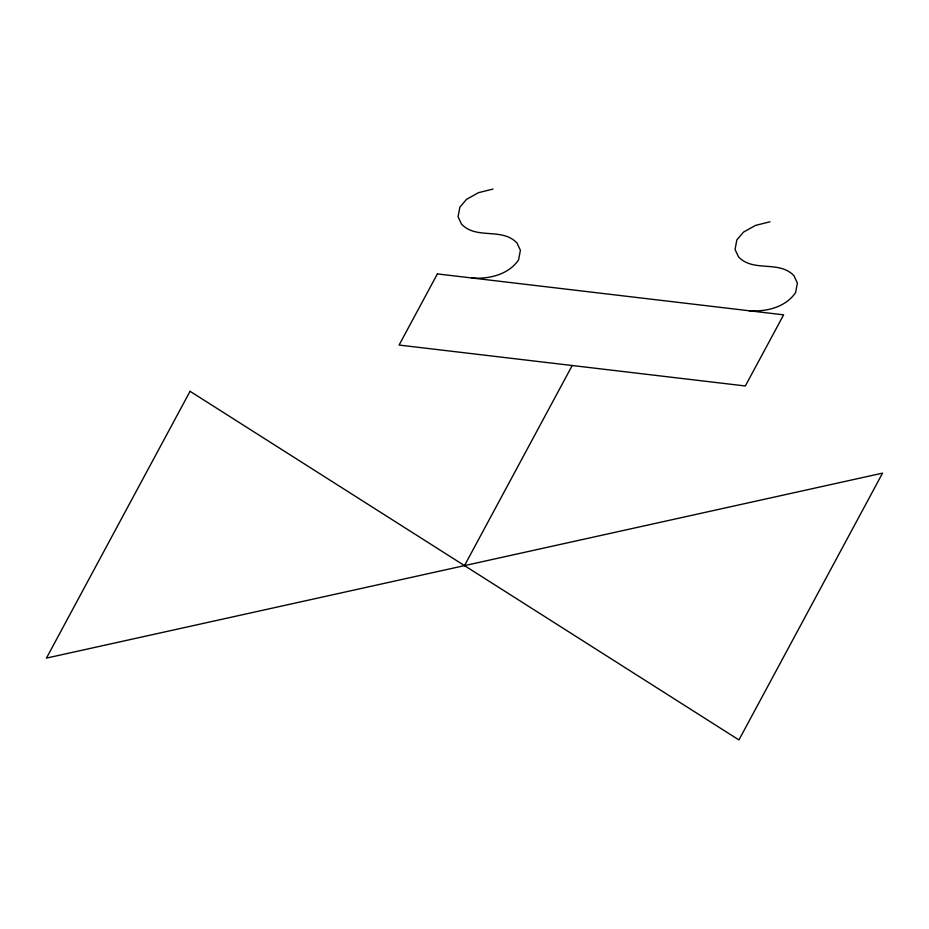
<?xml version="1.0" encoding="UTF-8"?>
<svg xmlns="http://www.w3.org/2000/svg" width="929" height="929" viewBox="0 0 929 929"><rect width="100%" height="100%" fill="white"/><g stroke="black" fill="none" stroke-linecap="round" stroke-linejoin="round"><path stroke-width="1.39" d="M464.5 565.622L572.218 365.515M492.997 189.063L478.447 192.686L466.532 199.363L459.843 207.202L458.067 216.794L461.527 224.121C476.403 239.961 501.939 227.14 516.93 242.945L520.391 250.273L518.603 259.865C508.511 274.694 489.026 279.234 472.013 278.003M769.99 221.799L755.44 225.422L743.525 232.099L736.836 239.937L735.06 249.529L738.52 256.857C753.396 272.696 778.932 259.876 793.923 275.681L797.384 283.02L795.596 292.6C785.504 307.429 766.019 311.981 749.006 310.739M190.062 391.295L46.45 658.104L882.55 473.14L738.938 739.937L190.062 391.295M437.385 273.916L399.087 345.054L745.337 385.976L783.635 314.838L437.385 273.916"/></g></svg>
